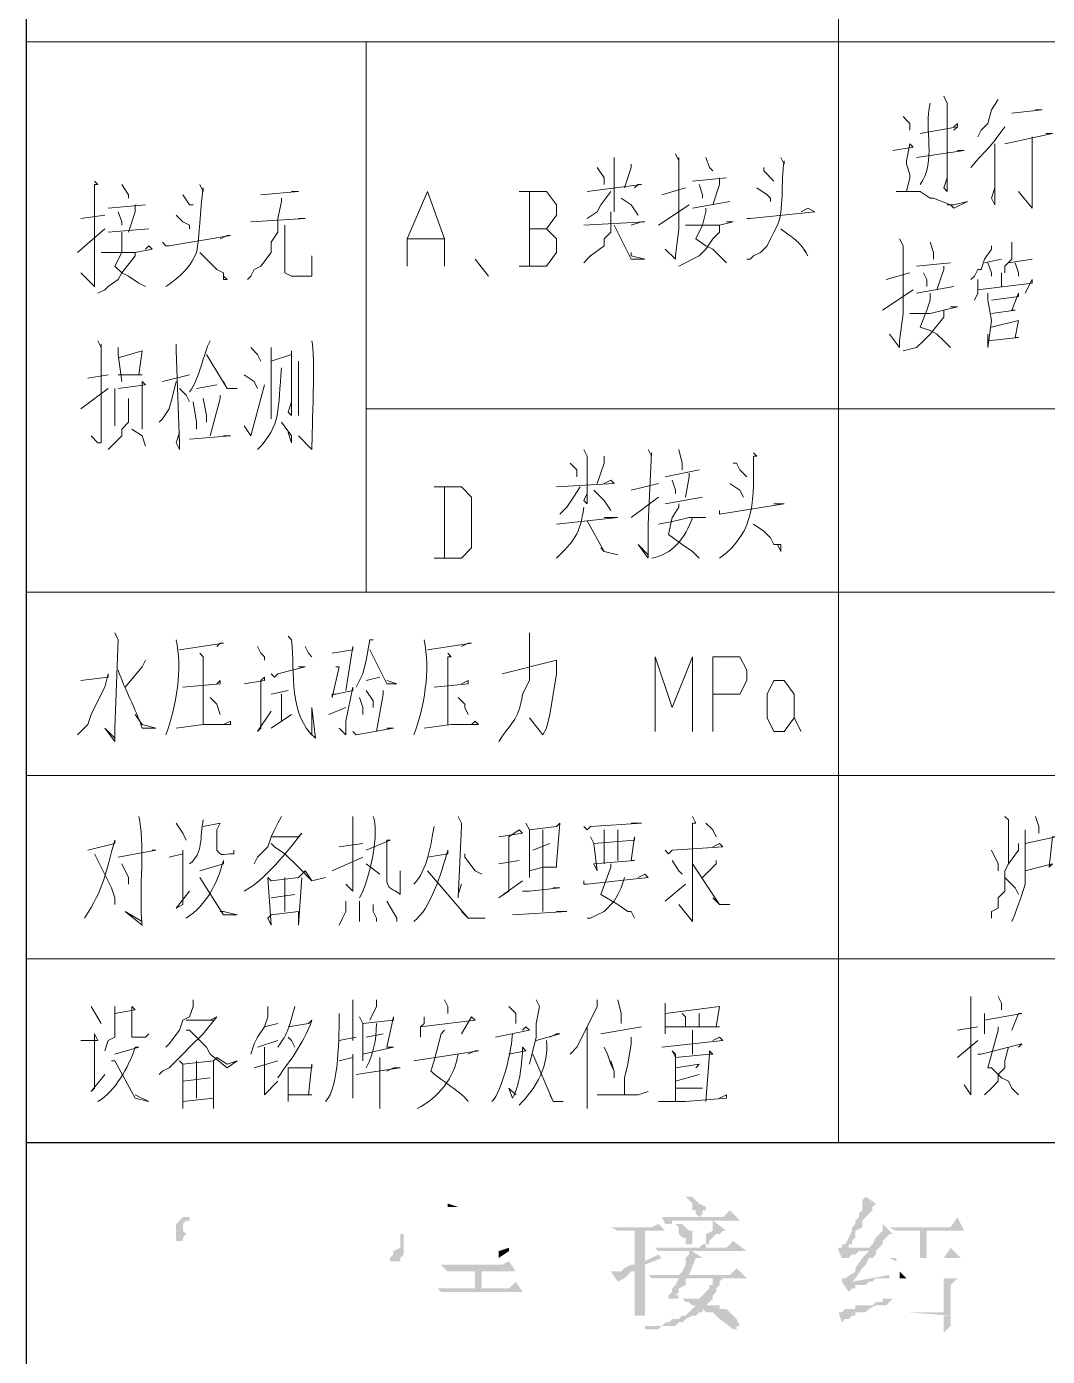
# Model space of a CAD drawing. Header units: millimetres. Extents: x -219 to 948, y -831 to -7.
# Drawn here: x 725.6 to 779.7, y -231.8 to -161.3 of the extents above; entities that cross this region are included whole.
import ezdxf

# ---------------------------------------------------------------- set-up
doc = ezdxf.new("R2010")
doc.units = ezdxf.units.MM
doc.layers.add('1', color=7, linetype='Continuous')

msp = doc.modelspace()

# ---------------------------------------------------------------- hatches: boundary and pattern name
h = msp.add_hatch(color=0)
h.dxf.hatch_style = 2
h.paths.add_polyline_path([(760.535, -223.349), (760.895, -223.709), (760.895, -223.889), (760.895, -224.069), (761.075, -224.069), (761.075, -224.249), (761.255, -224.429), (761.435, -224.249), (761.435, -224.069), (761.615, -224.069), (761.615, -223.889), (761.255, -223.709), (760.895, -223.349)])
h = msp.add_hatch(color=0)
h.dxf.hatch_style = 2
h.paths.add_polyline_path([(770.075, -223.349), (769.895, -223.529), (769.895, -223.709), (769.895, -223.889), (769.895, -224.069), (769.715, -224.249), (769.715, -224.429), (769.535, -224.609), (769.535, -224.789), (769.355, -224.969), (769.355, -225.149), (769.175, -225.509), (768.995, -225.869), (768.815, -225.869), (768.815, -226.049), (768.635, -226.049), (768.635, -226.229), (768.815, -226.589), (768.995, -226.589), (769.175, -226.589), (769.355, -226.409), (769.535, -226.409), (769.715, -226.229), (770.255, -226.229), (770.615, -226.229), (770.795, -226.049), (769.175, -226.049), (769.175, -225.869), (769.355, -225.869), (769.355, -225.689), (769.535, -225.509), (769.535, -225.329), (769.535, -225.149), (769.895, -224.969), (769.895, -224.789), (769.895, -224.609), (770.075, -224.429), (770.255, -224.249), (770.435, -224.069), (770.435, -223.889), (770.615, -223.709)])
h = msp.add_hatch(color=0)
h.dxf.hatch_style = 2
h.paths.add_polyline_path([(747.935, -223.709), (747.935, -223.889), (748.475, -223.889)])
h = msp.add_hatch(color=0)
h.dxf.hatch_style = 2
h.paths.add_polyline_path([(762.875, -224.069), (762.515, -224.429), (759.275, -224.429), (759.455, -224.789), (759.815, -224.789), (759.815, -224.609), (763.415, -224.609)])
h = msp.add_hatch(color=0)
h.dxf.hatch_style = 2
h.paths.add_polyline_path([(734.075, -224.429), (733.895, -224.429), (733.535, -224.789), (733.535, -225.509), (733.535, -225.689), (733.895, -225.689), (733.895, -225.509), (734.075, -225.329), (733.895, -225.149), (733.895, -224.789), (734.075, -224.609), (734.255, -224.609), (734.255, -224.429), (734.615, -224.429)])
h = msp.add_hatch(color=0)
h.dxf.hatch_style = 2
h.paths.add_polyline_path([(759.095, -224.789), (758.735, -224.969), (756.575, -224.969), (756.935, -225.149), (759.455, -225.149)])
h = msp.add_hatch(color=0)
h.dxf.hatch_style = 2
h.paths.add_polyline_path([(759.995, -224.789), (760.175, -224.969), (760.175, -225.149), (760.175, -225.329), (760.355, -225.509), (760.535, -225.509), (760.535, -225.869), (760.895, -225.869), (760.895, -225.689), (760.895, -225.509), (760.895, -225.329), (760.895, -225.149), (760.715, -225.149), (760.535, -224.969), (760.355, -224.789), (760.175, -224.789)])
h = msp.add_hatch(color=0)
h.dxf.hatch_style = 2
h.paths.add_polyline_path([(761.975, -224.609), (761.975, -225.149), (761.615, -225.329), (761.615, -225.509), (761.615, -225.689), (761.615, -225.869), (761.435, -225.869), (761.255, -226.049), (761.615, -226.049), (761.615, -225.869), (761.795, -225.869), (761.795, -225.689), (762.155, -225.329), (762.335, -225.329), (762.515, -225.149), (762.695, -225.149)])
h = msp.add_hatch(color=0)
h.dxf.hatch_style = 2
h.paths.add_polyline_path([(770.975, -224.789), (770.975, -224.969), (770.975, -225.149), (770.615, -225.509), (770.435, -225.869), (770.255, -226.049), (769.175, -226.049), (770.795, -226.049), (770.975, -225.869), (770.975, -225.689), (771.335, -225.329), (771.515, -225.329)])
h = msp.add_hatch(color=0)
h.dxf.hatch_style = 2
h.paths.add_polyline_path([(774.935, -224.429), (774.575, -224.969), (771.335, -224.969), (771.695, -225.149), (775.295, -225.149)])
h = msp.add_hatch(color=0)
h.dxf.hatch_style = 2
h.paths.add_polyline_path([(745.595, -225.329), (745.415, -225.329), (745.415, -225.509), (745.415, -225.689), (745.415, -226.049), (745.055, -226.229), (745.055, -226.409), (744.875, -226.589), (744.875, -226.769), (745.415, -226.769), (745.415, -226.589), (745.595, -226.409), (745.595, -225.509)])
h = msp.add_hatch(color=0)
h.dxf.hatch_style = 2
h.paths.add_polyline_path([(758.375, -225.149), (757.835, -225.149), (757.835, -226.949), (758.375, -226.769)])
h = msp.add_hatch(color=0)
h.dxf.hatch_style = 2
h.paths.add_polyline_path([(773.315, -226.589), (773.315, -225.149), (772.955, -225.149), (772.955, -226.589)])
h = msp.add_hatch(color=0)
h.dxf.hatch_style = 2
h.paths.add_polyline_path([(751.175, -226.049), (750.635, -226.229), (750.635, -226.589), (751.175, -226.229)])
h = msp.add_hatch(color=0)
h.dxf.hatch_style = 2
h.paths.add_polyline_path([(763.055, -225.689), (762.695, -226.049), (758.915, -226.049), (759.095, -226.229), (759.275, -226.229), (759.455, -226.229), (763.775, -226.229)])
h = msp.add_hatch(color=0)
h.dxf.hatch_style = 2
h.paths.add_polyline_path([(774.575, -226.049), (774.215, -226.589), (771.335, -226.589), (771.695, -226.769), (771.695, -226.589), (775.115, -226.589)])
h = msp.add_hatch(color=0)
h.dxf.hatch_style = 2
h.paths.add_polyline_path([(751.175, -226.769), (750.815, -226.949), (747.575, -226.949), (747.935, -227.309), (751.535, -227.309)])
h = msp.add_hatch(color=0)
h.dxf.hatch_style = 2
h.paths.add_polyline_path([(759.095, -226.409), (758.375, -226.769), (757.835, -226.949), (757.655, -226.949), (757.295, -227.129), (757.115, -227.309), (757.835, -227.309), (757.835, -229.649), (757.655, -229.649), (758.375, -229.649), (758.375, -226.949), (759.275, -226.589)])
h = msp.add_hatch(color=0)
h.dxf.hatch_style = 2
h.paths.add_polyline_path([(760.895, -226.229), (760.715, -226.229), (760.715, -226.409), (760.535, -226.589), (760.535, -226.769), (760.535, -226.949), (760.355, -227.309), (760.175, -227.489), (760.715, -227.489), (761.075, -226.589), (761.435, -226.589)])
h = msp.add_hatch(color=0)
h.dxf.hatch_style = 2
h.paths.add_polyline_path([(770.615, -226.229), (770.255, -226.229), (770.075, -226.409), (769.895, -226.589), (769.535, -227.129), (769.535, -227.309), (768.995, -227.669), (768.815, -227.669), (768.815, -227.849), (769.355, -227.849), (769.535, -227.669), (769.895, -227.129), (770.075, -226.949), (770.255, -226.589), (770.435, -226.589), (770.615, -226.409)])
h = msp.add_hatch(color=0)
h.dxf.hatch_style = 2
h.paths.add_polyline_path([(749.735, -228.209), (749.735, -227.309), (749.375, -227.309), (749.375, -228.209)])
h = msp.add_hatch(color=0)
h.dxf.hatch_style = 2
h.paths.add_polyline_path([(757.115, -227.309), (756.935, -227.309), (756.575, -227.309), (756.935, -227.849), (757.295, -227.669), (757.655, -227.309), (757.835, -227.309)])
h = msp.add_hatch(color=0)
h.dxf.hatch_style = 2
h.paths.add_polyline_path([(763.235, -227.129), (762.875, -227.489), (758.555, -227.489), (758.735, -227.669), (759.095, -227.669), (763.775, -227.669)])
h = msp.add_hatch(color=0)
h.dxf.hatch_style = 2
h.paths.add_polyline_path([(771.335, -227.489), (769.355, -227.849), (768.815, -227.849), (769.175, -228.389), (769.355, -228.209), (769.535, -228.209), (769.535, -228.029), (769.715, -228.029), (769.895, -228.029), (770.075, -228.029), (770.255, -227.849), (770.435, -227.849), (770.615, -227.669), (770.975, -227.669), (771.155, -227.669), (771.335, -227.669)])
h = msp.add_hatch(color=0)
h.dxf.hatch_style = 2
h.paths.add_polyline_path([(771.875, -227.309), (771.875, -227.669), (772.235, -227.669)])
h = msp.add_hatch(color=0)
h.dxf.hatch_style = 2
h.paths.add_polyline_path([(751.535, -227.849), (751.175, -228.209), (747.395, -228.209), (747.575, -228.389), (751.895, -228.389)])
h = msp.add_hatch(color=0)
h.dxf.hatch_style = 2
h.paths.add_polyline_path([(760.175, -227.669), (759.995, -228.029), (759.815, -228.209), (759.815, -228.389), (759.635, -228.569), (759.635, -228.749), (759.815, -228.749), (760.355, -228.749), (760.535, -228.929), (760.715, -228.929), (760.895, -229.109), (761.075, -229.109), (760.895, -229.289), (761.435, -229.289), (761.615, -229.469), (761.795, -229.469), (761.975, -229.469), (762.335, -229.829), (763.055, -230.369), (763.235, -230.369), (763.235, -230.189), (763.415, -230.189), (763.235, -229.829), (763.055, -229.649), (762.695, -229.289), (762.335, -229.289), (762.335, -229.109), (761.975, -229.109), (761.615, -229.109), (761.795, -228.929), (761.255, -228.929), (761.255, -228.749), (760.895, -228.749), (760.535, -228.749), (760.175, -228.749), (760.175, -228.569), (759.995, -228.569), (760.175, -228.389), (760.175, -228.209), (760.535, -228.029), (760.535, -227.849), (760.535, -227.669), (761.975, -227.669)])
h = msp.add_hatch(color=0)
h.dxf.hatch_style = 2
h.paths.add_polyline_path([(762.515, -227.669), (760.175, -227.669), (761.975, -227.669), (761.975, -228.029), (761.795, -228.029), (761.795, -228.209), (761.615, -228.389), (761.255, -228.749), (761.255, -228.929), (761.795, -228.929), (761.975, -228.749), (761.975, -228.569), (762.155, -228.389), (762.155, -228.209), (762.335, -228.029), (762.335, -227.849)])
h = msp.add_hatch(color=0)
h.dxf.hatch_style = 2
h.paths.add_polyline_path([(774.935, -227.669), (774.215, -227.669), (774.215, -229.469), (772.235, -229.469), (774.575, -229.649), (774.575, -228.029)])
h = msp.add_hatch(color=0)
h.dxf.hatch_style = 2
h.paths.add_polyline_path([(771.515, -228.749), (771.335, -228.749), (770.975, -228.749), (770.975, -228.929), (770.615, -228.929), (770.435, -229.109), (770.075, -229.109), (769.895, -229.109), (769.535, -229.109), (769.535, -229.289), (768.995, -229.289), (768.815, -229.469), (768.635, -229.469), (768.815, -230.009), (768.995, -229.829), (769.175, -229.829), (769.355, -229.649), (769.535, -229.649), (769.535, -229.469), (769.895, -229.469), (770.075, -229.469), (770.255, -229.289), (770.615, -229.109), (770.795, -229.109), (771.155, -229.109), (771.335, -228.929)])
h = msp.add_hatch(color=0)
h.dxf.hatch_style = 2
h.paths.add_polyline_path([(760.895, -229.289), (760.535, -229.649), (760.355, -229.649), (760.175, -229.829), (759.995, -229.829), (759.815, -229.829), (759.635, -230.009), (759.455, -230.009), (759.275, -230.189), (758.915, -230.189), (758.735, -230.189), (758.375, -230.189), (758.375, -230.369), (759.095, -230.369), (759.275, -230.189), (759.635, -230.189), (759.815, -230.189), (759.995, -230.189), (760.175, -230.009), (760.355, -230.009), (760.535, -229.829), (760.895, -229.649), (761.075, -229.649), (761.255, -229.469), (761.435, -229.469), (761.435, -229.289)])
h = msp.add_hatch(color=0)
h.dxf.hatch_style = 2
h.paths.add_polyline_path([(774.575, -229.649), (774.215, -229.649), (774.215, -230.549), (774.575, -230.189), (774.575, -229.829)])

# ---------------------------------------------------------------- linework, layer by layer
at = {"layer": '1', "color": 0, "lineweight": 25}
for points in [[(725.615, -461.849), (725.615, -20.669)], [(725.615, -220.469), (933.695, -220.469)]]:
    msp.add_lwpolyline(points, dxfattribs=at)
at = {"layer": '1', "color": 0, "lineweight": 5}
for points in [[(768.635, -220.469), (768.635, -113.729)], [(725.615, -162.149), (933.695, -162.149)], [(743.615, -162.149), (743.615, -191.309)], [(774.215, -165.029), (774.395, -165.389), (774.395, -170.069), (774.215, -169.889), (774.395, -169.349)], [(777.095, -165.209), (776.735, -165.749), (776.555, -166.469), (776.195, -166.829), (776.015, -167.189)], [(772.055, -166.109), (772.235, -166.289), (772.415, -166.469)], [(777.815, -165.929), (779.435, -165.749), (779.075, -165.749)], [(772.415, -166.469), (772.415, -166.829)], [(772.955, -167.009), (774.935, -166.649), (774.935, -166.649), (774.935, -166.469), (774.755, -166.649)], [(772.955, -167.009), (774.935, -166.649), (774.935, -166.649), (774.755, -166.829)], [(777.455, -167.549), (779.975, -167.009), (779.615, -167.009)], [(771.515, -167.909), (772.595, -167.729), (772.415, -167.549), (772.235, -168.449), (772.235, -168.629), (772.415, -169.169), (772.415, -169.349), (772.235, -170.069)], [(776.915, -167.549), (776.915, -170.789), (776.735, -170.429), (776.915, -169.889)], [(778.895, -167.189), (778.895, -170.969), (778.175, -170.069)], [(756.755, -168.269), (756.755, -171.149), (756.755, -170.429)], [(759.995, -168.089), (760.175, -168.449), (760.175, -168.269), (760.175, -172.049), (759.995, -173.489), (759.995, -173.669), (759.455, -173.129), (759.995, -173.669)], [(761.615, -168.269), (761.795, -168.809), (761.975, -168.989)], [(772.775, -168.269), (775.295, -167.909), (775.115, -167.909), (774.935, -167.909)], [(772.775, -168.269), (775.295, -167.909), (775.295, -167.909)], [(755.855, -168.809), (756.215, -169.349), (756.215, -169.709)], [(757.655, -168.629), (757.655, -168.809), (757.295, -169.889)], [(764.675, -168.809), (764.675, -168.989), (765.215, -169.529)], [(729.215, -169.529), (729.395, -169.709), (729.215, -169.709), (729.215, -173.309), (729.215, -174.929), (729.215, -175.109), (728.495, -174.389), (729.215, -175.109)], [(730.655, -169.709), (731.015, -170.249), (731.015, -170.429)], [(755.315, -170.069), (758.195, -169.709), (758.015, -169.709), (757.835, -169.889)], [(760.895, -169.529), (762.695, -169.349)], [(761.255, -169.709), (761.435, -170.249), (761.435, -170.429)], [(762.335, -169.349), (762.335, -169.709), (761.975, -170.789)], [(733.895, -170.249), (734.255, -170.789), (734.435, -170.789)], [(739.115, -170.429), (739.115, -170.609), (738.935, -171.509), (738.935, -172.229), (738.575, -172.769), (738.575, -173.309), (738.035, -174.029), (737.675, -174.209), (737.495, -174.569), (737.315, -174.749)], [(738.035, -170.249), (740.015, -170.069), (739.655, -170.069)], [(745.775, -174.029), (745.775, -172.589), (746.855, -170.069), (747.755, -172.589), (747.755, -174.029)], [(753.155, -172.049), (753.695, -171.329), (753.695, -170.789), (753.155, -170.069), (751.715, -170.069)], [(752.255, -170.069), (752.255, -174.029)], [(756.575, -170.069), (756.035, -170.789), (755.855, -171.149), (755.315, -171.509)], [(757.115, -170.429), (757.655, -170.789), (758.015, -171.329)], [(759.275, -170.249), (760.535, -169.889)], [(764.315, -169.889), (764.855, -170.249), (765.035, -170.429), (765.035, -170.609)], [(771.695, -170.069), (772.055, -170.069), (772.955, -170.069), (773.495, -170.429), (773.675, -170.429), (774.575, -170.789), (774.755, -170.969), (775.475, -170.609), (774.755, -170.789), (774.395, -170.789)], [(729.935, -170.969), (731.915, -170.789)], [(730.475, -171.149), (730.655, -171.689), (730.655, -171.869)], [(731.375, -170.789), (731.375, -171.149), (731.015, -172.229)], [(756.575, -171.149), (756.575, -171.509), (756.575, -172.229), (756.215, -172.589), (756.215, -172.949), (755.495, -173.489), (755.315, -173.669), (755.135, -173.849)], [(759.095, -171.869), (760.715, -170.789)], [(760.895, -170.969), (762.875, -170.609)], [(761.615, -170.969), (761.615, -171.149), (761.435, -171.869), (761.075, -172.589), (761.615, -172.949), (761.975, -173.129), (762.335, -173.489), (762.695, -173.849)], [(763.775, -171.509), (763.775, -171.509), (763.955, -171.509), (767.375, -171.149), (767.015, -170.969), (766.655, -171.149)], [(728.495, -171.509), (729.755, -171.329)], [(733.535, -171.329), (733.895, -171.689), (734.255, -171.869), (734.255, -172.049)], [(737.495, -171.689), (740.375, -171.509), (740.375, -171.509), (740.015, -171.509)], [(739.295, -171.869), (739.295, -174.209), (739.295, -174.389), (739.655, -174.569), (740.735, -174.569), (740.735, -174.389), (740.735, -173.489), (740.735, -174.389)], [(755.135, -171.869), (758.375, -171.689), (758.195, -171.689), (757.655, -171.869)], [(756.755, -171.869), (757.655, -173.669), (758.375, -173.669), (757.655, -173.489), (757.655, -173.309)], [(762.335, -171.869), (762.335, -172.229), (761.975, -172.589), (761.615, -173.129), (761.255, -173.489), (760.895, -173.669), (760.535, -173.849), (760.175, -174.029)], [(760.535, -171.869), (761.615, -171.869), (762.335, -171.869), (763.055, -171.689), (762.695, -171.689)], [(728.315, -173.309), (729.755, -172.049)], [(729.935, -172.229), (732.095, -172.049)], [(730.655, -172.229), (730.655, -172.589), (730.655, -173.309), (730.295, -174.029), (730.655, -174.389), (731.015, -174.569), (731.555, -174.929), (731.915, -175.109)], [(732.815, -172.769), (732.995, -172.949), (733.175, -172.949), (736.415, -172.409), (736.235, -172.409), (735.875, -172.589)], [(745.775, -172.589), (747.755, -172.589)], [(751.715, -174.029), (753.155, -174.029), (753.695, -173.309), (753.695, -172.589), (753.155, -172.049), (752.255, -172.049)], [(771.875, -172.589), (772.055, -172.949), (772.055, -172.949), (772.055, -176.549), (771.875, -177.989), (771.875, -178.349), (771.335, -177.629), (771.875, -178.349)], [(731.375, -173.309), (731.375, -173.489), (730.655, -174.389), (730.475, -174.749), (729.935, -175.109), (729.755, -175.289), (729.395, -175.469)], [(729.575, -173.309), (730.655, -173.309), (731.375, -173.309), (732.275, -173.129), (732.095, -172.949), (731.915, -173.129)], [(734.795, -173.309), (735.695, -174.209), (736.055, -174.389), (736.055, -174.749), (736.235, -174.749), (736.055, -174.569)], [(773.495, -172.769), (773.675, -173.309), (773.675, -173.669)], [(776.735, -172.949), (776.735, -173.129), (776.375, -173.669), (776.195, -174.209), (776.015, -174.209), (775.835, -174.569), (775.655, -174.749)], [(777.815, -172.769), (777.815, -173.129), (777.815, -173.669), (777.455, -174.029), (777.455, -174.389)], [(749.375, -173.669), (750.095, -174.569)], [(772.775, -174.029), (774.575, -173.849)], [(774.215, -174.029), (774.215, -174.209), (773.855, -175.289)], [(776.375, -173.849), (777.275, -173.669)], [(776.555, -173.849), (776.735, -174.389), (776.735, -174.569)], [(777.635, -173.849), (778.895, -173.669)], [(777.995, -173.849), (778.175, -174.389), (778.175, -174.569)], [(771.155, -174.749), (772.415, -174.389)], [(773.135, -174.389), (773.315, -174.749), (773.315, -175.109)], [(776.015, -174.749), (776.015, -175.469), (776.015, -175.469), (775.835, -175.829), (775.835, -175.829)], [(776.015, -175.289), (778.895, -174.929), (778.895, -174.749), (778.535, -175.469)], [(777.275, -174.389), (777.275, -175.109)], [(770.975, -176.369), (772.595, -175.289)], [(772.775, -175.469), (774.755, -175.109)], [(773.495, -175.469), (773.495, -175.829), (773.315, -176.369), (772.955, -177.269), (773.495, -177.449), (773.855, -177.629), (774.215, -177.989), (774.575, -178.349)], [(776.555, -175.469), (776.555, -175.829), (776.735, -176.909), (776.555, -178.349), (776.555, -177.629)], [(776.735, -175.829), (778.175, -175.649), (778.175, -175.469), (777.815, -176.369), (777.995, -176.369), (776.735, -176.549)], [(774.215, -176.369), (774.215, -176.729), (773.495, -177.629), (773.135, -177.989), (772.775, -178.349), (772.055, -178.529)], [(772.415, -176.549), (773.495, -176.549), (774.215, -176.369), (774.935, -176.189), (774.575, -176.189)], [(776.735, -177.269), (778.175, -176.909), (778.175, -176.909), (777.995, -177.809), (778.175, -177.809), (776.555, -177.989)], [(729.395, -177.989), (729.575, -178.349), (729.575, -178.169), (729.575, -183.389), (729.395, -183.389), (729.035, -183.029), (729.395, -183.389)], [(733.535, -178.169), (733.535, -178.529), (733.715, -183.389), (733.715, -183.749), (733.535, -183.389), (733.715, -182.849)], [(730.475, -178.349), (730.475, -178.709), (730.655, -180.149)], [(730.475, -178.889), (731.735, -178.529), (731.735, -178.529), (731.555, -179.789), (731.735, -179.789), (730.475, -179.789)], [(735.155, -178.709), (736.235, -180.509), (736.775, -180.509), (736.235, -180.509), (736.055, -180.149)], [(737.495, -178.349), (737.855, -178.709), (738.035, -179.069)], [(738.575, -178.349), (738.575, -182.129), (738.575, -181.229)], [(738.575, -179.069), (739.655, -178.709), (739.655, -178.529), (739.655, -181.949), (739.475, -181.769), (739.655, -181.229)], [(740.015, -179.069), (740.015, -181.949), (740.015, -181.229)], [(728.855, -179.969), (729.935, -179.789)], [(730.475, -180.509), (731.915, -180.329), (731.735, -180.149), (731.735, -182.129), (731.735, -182.489), (731.735, -182.669), (731.735, -182.309), (731.735, -182.129)], [(733.535, -180.149), (733.355, -180.869), (733.175, -181.589), (732.815, -182.129), (732.635, -182.309)], [(732.815, -180.149), (734.255, -179.789)], [(734.615, -180.509), (735.695, -180.329)], [(737.135, -179.789), (737.675, -180.149), (737.855, -180.509)], [(737.135, -182.489), (737.495, -183.029), (738.215, -180.329)], [(728.495, -181.589), (729.935, -180.509)], [(731.015, -181.049), (731.015, -181.409), (731.015, -182.309), (730.655, -182.669), (730.655, -183.029), (730.295, -183.389), (730.115, -183.569), (729.935, -183.749)], [(730.295, -180.509), (730.295, -182.489), (730.295, -181.769)], [(733.715, -180.509), (734.075, -180.869), (734.255, -181.229)], [(734.975, -181.049), (735.155, -181.949), (735.155, -182.309)], [(735.875, -180.869), (735.875, -181.049), (735.335, -183.029)], [(734.435, -181.229), (734.615, -182.309), (734.615, -182.669)], [(743.615, -181.589), (933.695, -181.589)], [(739.115, -182.309), (739.655, -183.029), (739.655, -183.389), (739.475, -182.849)], [(731.195, -182.669), (731.735, -183.029), (731.915, -183.569)], [(734.255, -183.209), (736.415, -183.029), (736.415, -183.029), (736.055, -183.029)], [(755.135, -183.749), (755.315, -184.109), (755.315, -186.629), (755.135, -186.449), (755.315, -186.089)], [(758.555, -183.749), (758.735, -184.109), (758.735, -183.929), (758.555, -187.709), (758.555, -189.509), (758.015, -188.789), (758.555, -189.329)], [(760.175, -183.749), (760.355, -184.469), (760.355, -184.829)], [(754.415, -184.469), (754.775, -184.829), (754.775, -185.189)], [(756.215, -184.109), (756.215, -184.469), (755.855, -185.549)], [(763.055, -184.469), (763.235, -184.469), (763.415, -184.829), (763.775, -185.189)], [(759.455, -185.189), (761.255, -184.829)], [(760.715, -185.009), (760.715, -185.189), (760.535, -186.269)], [(747.215, -189.509), (748.655, -189.509), (749.195, -188.969), (749.195, -186.269), (748.655, -185.729), (747.215, -185.729)], [(747.755, -185.729), (747.755, -189.509)], [(753.695, -185.729), (756.755, -185.549), (756.575, -185.369), (756.215, -185.549)], [(754.955, -185.729), (754.595, -186.269), (754.235, -186.809), (753.875, -187.169)], [(755.675, -185.909), (756.215, -186.449), (756.575, -186.989)], [(757.655, -185.909), (759.095, -185.549)], [(759.815, -185.369), (759.995, -185.909), (759.995, -186.089)], [(762.875, -185.549), (763.415, -185.909), (763.595, -186.269)], [(757.655, -187.349), (759.095, -186.269)], [(759.455, -186.629), (761.435, -186.269)], [(760.175, -186.629), (760.175, -186.809), (759.815, -187.349), (759.635, -188.249), (760.355, -188.789), (760.895, -189.149), (761.255, -189.509)], [(762.335, -186.989), (762.335, -187.169), (765.755, -186.629), (765.215, -186.629)], [(753.695, -187.709), (756.935, -187.349), (756.755, -187.349), (756.215, -187.349)], [(759.095, -187.709), (759.995, -187.529), (760.715, -187.349), (761.615, -187.349), (761.255, -187.349)], [(755.315, -187.529), (756.215, -189.149), (756.935, -189.329), (756.215, -189.149), (756.035, -188.969)], [(764.135, -187.709), (764.675, -188.069), (765.035, -188.429), (765.215, -188.789), (765.575, -188.789), (765.575, -189.149), (765.395, -188.789)], [(725.615, -191.309), (933.695, -191.309)], [(730.295, -193.469), (730.475, -193.829), (730.295, -198.509), (730.295, -199.229), (729.755, -198.509), (730.295, -199.049)], [(733.715, -194.369), (736.055, -194.009), (735.875, -194.009), (735.695, -194.189)], [(737.855, -194.189), (738.035, -194.549), (738.215, -194.729), (738.215, -194.909)], [(740.375, -194.189), (740.555, -194.549), (740.735, -194.729)], [(741.815, -194.549), (742.895, -194.369), (742.895, -194.189), (742.535, -196.529)], [(743.975, -193.829), (743.795, -193.829), (743.615, -194.909), (743.435, -195.629), (743.255, -195.989), (743.075, -196.349), (743.075, -196.349)], [(743.795, -194.369), (744.695, -196.169), (745.235, -196.169), (744.695, -195.989)], [(746.855, -194.369), (749.195, -194.009), (749.015, -194.009), (748.655, -194.189)], [(731.915, -194.909), (731.735, -195.269), (730.835, -196.349)], [(734.795, -194.549), (734.975, -194.729), (734.975, -198.329)], [(747.935, -194.549), (748.115, -194.729), (747.935, -194.729), (747.935, -198.329)], [(750.815, -195.629), (753.695, -194.909), (753.695, -194.909), (753.695, -195.629), (753.335, -197.789), (753.155, -198.509), (752.975, -198.869), (752.975, -198.869), (752.255, -197.969), (752.975, -198.869)], [(758.915, -198.689), (758.915, -194.729), (759.815, -197.429), (760.895, -194.729), (760.895, -198.689)], [(761.975, -198.689), (761.975, -194.729), (763.415, -194.729), (763.775, -195.449), (763.775, -195.989), (763.415, -196.709), (761.975, -196.709)], [(728.495, -195.989), (729.935, -195.809), (729.935, -195.629), (729.755, -196.349), (729.215, -197.429), (729.035, -197.789), (728.855, -198.329), (728.495, -198.689), (728.315, -198.869)], [(737.135, -196.169), (738.215, -195.989), (738.215, -195.809), (738.035, -195.989), (738.035, -198.509), (737.855, -198.689), (738.575, -197.609)], [(738.575, -195.629), (738.755, -195.809), (738.935, -195.629), (740.375, -195.269), (740.375, -195.269), (740.015, -195.269)], [(741.995, -195.269), (742.175, -195.269), (742.175, -195.269), (741.815, -196.889), (741.815, -196.709), (741.995, -196.709), (742.895, -196.529), (742.895, -196.349), (742.535, -198.149), (742.535, -198.509), (742.535, -198.869), (742.535, -198.869), (742.175, -198.509)], [(744.335, -195.809), (743.615, -195.989)], [(733.895, -196.349), (735.875, -196.169), (735.875, -195.989), (735.695, -196.169)], [(738.575, -196.709), (739.475, -196.529)], [(743.615, -196.529), (743.975, -197.069), (743.975, -197.429)], [(744.515, -196.529), (744.515, -196.709), (744.155, -198.689)], [(747.215, -196.349), (749.015, -196.169), (749.015, -195.989), (748.655, -196.169)], [(765.755, -198.689), (765.215, -198.689), (764.855, -197.969), (764.855, -196.709), (765.215, -195.989), (765.755, -195.989), (766.295, -196.709), (766.295, -197.969), (765.755, -198.689)], [(735.335, -196.889), (735.695, -197.249), (735.875, -197.789)], [(739.115, -196.709), (739.115, -198.149)], [(743.255, -196.889), (743.435, -197.429), (743.435, -197.789)], [(748.475, -196.889), (748.835, -197.249), (748.835, -197.429), (749.015, -197.789)], [(731.375, -197.789), (731.735, -198.329)], [(738.575, -198.509), (739.655, -197.789)], [(741.635, -197.789), (742.535, -197.429)], [(766.295, -197.969), (766.655, -198.689)], [(733.535, -198.509), (734.975, -198.329), (736.415, -198.329), (736.415, -198.149), (736.055, -198.329)], [(742.895, -198.689), (743.075, -198.869), (745.055, -198.509), (744.875, -198.509), (744.695, -198.509)], [(746.675, -198.509), (748.115, -198.329), (749.555, -198.329), (749.375, -198.149), (749.195, -198.329)], [(725.615, -201.029), (933.695, -201.029)], [(733.535, -203.549), (733.895, -204.089), (734.075, -204.449)], [(739.115, -203.189), (738.935, -203.549), (738.755, -203.909), (738.575, -204.269), (738.395, -204.809), (737.855, -205.349), (737.675, -205.709)], [(742.895, -203.189), (742.895, -207.149), (742.535, -206.789)], [(748.475, -203.189), (748.655, -203.549), (748.655, -203.729), (748.475, -207.509), (748.475, -207.329), (748.655, -206.789)], [(752.075, -203.549), (752.255, -203.909), (752.255, -206.429), (752.255, -206.069), (752.975, -205.889), (753.695, -205.889), (753.695, -205.709), (753.875, -203.549), (753.875, -203.549), (753.695, -203.729), (752.255, -203.909)], [(755.135, -203.729), (755.315, -203.909), (755.495, -203.729), (758.195, -203.549), (757.655, -203.549)], [(761.615, -203.549), (761.975, -203.909), (762.155, -204.269)], [(777.455, -203.189), (777.635, -203.369), (777.635, -205.709), (777.455, -206.069), (777.455, -206.429), (777.455, -206.789), (777.455, -207.149), (777.095, -207.509), (777.095, -208.049), (776.735, -208.229), (776.735, -208.589)], [(779.075, -203.189), (779.255, -203.729), (779.255, -204.089)], [(750.635, -204.269), (751.895, -204.089), (751.715, -203.909), (751.175, -204.269), (751.175, -207.149), (750.635, -207.509), (751.895, -206.609)], [(752.975, -203.909), (752.975, -208.229)], [(755.495, -204.269), (755.675, -204.629), (755.855, -206.069), (755.675, -205.709), (757.835, -205.529), (757.655, -205.529), (757.835, -204.269), (757.835, -204.449), (755.675, -204.629)], [(756.215, -203.909), (756.215, -205.709)], [(756.935, -203.909), (756.935, -203.909), (756.935, -205.529)], [(778.535, -204.629), (780.155, -204.269), (779.975, -204.269), (779.795, -205.889), (779.975, -205.709), (778.535, -206.069)], [(730.475, -205.349), (732.455, -204.989), (732.455, -204.989), (732.275, -204.989)], [(733.175, -205.349), (733.895, -205.169), (733.895, -204.989), (733.895, -207.869), (733.535, -208.049), (734.255, -207.149)], [(738.575, -204.629), (738.755, -204.809), (739.295, -205.169), (740.015, -205.889), (740.735, -206.609), (741.455, -206.429), (740.735, -206.609), (740.375, -206.069), (740.015, -206.429), (738.575, -206.609), (738.395, -206.429), (738.395, -206.429), (738.575, -208.949), (738.395, -208.589), (738.575, -208.409), (740.015, -208.229), (740.015, -208.949), (740.195, -206.429)], [(742.175, -204.809), (743.435, -204.629)], [(752.435, -204.989), (753.335, -204.629)], [(759.455, -204.989), (759.635, -205.169), (759.815, -204.989), (762.515, -204.809), (762.335, -204.629), (761.975, -204.809)], [(776.735, -204.989), (777.095, -205.709), (777.095, -206.069)], [(778.175, -204.629), (778.175, -204.989), (777.635, -205.709)], [(729.215, -205.169), (730.115, -206.969), (730.295, -207.509), (730.295, -207.869)], [(730.655, -205.709), (731.015, -206.429), (731.015, -206.789)], [(741.815, -206.069), (743.435, -205.349)], [(743.615, -205.709), (744.335, -206.249)], [(748.835, -205.169), (748.835, -205.349), (749.375, -206.069), (749.735, -206.249)], [(751.715, -205.529), (750.635, -205.709)], [(756.575, -205.709), (756.575, -205.889), (756.035, -207.329), (756.935, -207.869), (757.475, -208.229), (757.655, -208.229), (757.835, -208.589)], [(759.815, -205.529), (760.175, -206.069), (760.355, -206.249)], [(760.895, -205.709), (762.335, -207.869), (762.875, -207.869), (762.335, -207.869), (761.975, -207.509)], [(762.155, -205.529), (762.155, -205.709), (761.435, -206.429)], [(734.795, -206.429), (736.055, -208.409), (736.775, -208.409), (736.055, -208.229), (735.875, -208.229)], [(739.295, -206.429), (739.295, -208.229)], [(746.855, -206.069), (749.015, -208.589), (749.915, -208.589), (749.015, -208.589), (748.655, -208.229)], [(755.135, -206.609), (755.135, -206.789), (755.315, -206.789), (758.555, -206.429), (758.375, -206.249), (758.015, -206.429)], [(757.295, -206.429), (757.115, -206.969), (756.935, -207.329), (756.755, -207.689), (756.215, -208.229), (755.855, -208.409), (755.495, -208.589), (755.315, -208.589)], [(777.455, -206.429), (777.995, -206.969), (778.175, -207.329)], [(751.895, -207.149), (752.255, -207.149), (753.875, -206.969), (753.515, -206.969)], [(759.455, -207.689), (759.455, -207.689), (760.535, -206.789)], [(738.575, -207.509), (739.835, -207.329)], [(742.535, -207.689), (742.535, -208.229), (742.355, -208.589), (742.175, -208.949)], [(743.255, -207.689), (743.255, -208.229), (743.255, -208.769)], [(743.975, -207.869), (743.975, -208.049), (743.975, -208.229), (744.155, -208.589), (744.155, -208.769)], [(744.695, -207.689), (745.235, -208.589), (745.235, -208.769)], [(751.355, -208.409), (754.235, -208.229), (753.695, -208.229)], [(725.615, -210.749), (933.695, -210.749)], [(775.655, -212.729), (775.655, -212.909), (775.655, -212.909), (775.655, -217.589), (775.655, -217.949), (775.655, -217.949), (775.295, -217.409), (775.655, -217.949)], [(777.095, -212.729), (777.275, -213.089), (777.275, -213.449)], [(729.035, -213.269), (729.575, -214.169)], [(730.295, -213.269), (730.295, -213.989), (730.295, -214.349), (730.295, -214.889), (729.935, -215.069), (729.755, -215.609)], [(734.435, -212.909), (734.435, -213.269), (734.255, -213.809), (733.895, -213.989), (733.715, -214.529), (733.175, -215.249), (732.995, -215.429)], [(738.395, -213.269), (738.395, -213.809), (738.215, -214.349), (737.855, -214.889), (737.675, -215.249), (737.495, -215.789)], [(742.895, -212.909), (742.895, -215.069)], [(744.155, -212.909), (744.155, -213.269), (743.795, -213.989)], [(747.755, -212.909), (747.935, -213.269), (747.935, -213.269), (747.935, -213.629)], [(751.175, -213.269), (751.535, -213.629), (751.535, -214.169)], [(752.615, -212.909), (752.795, -213.269), (752.615, -214.169), (752.615, -214.889), (752.255, -216.329)], [(755.855, -212.909), (755.855, -213.269), (755.495, -213.989), (754.775, -215.429), (754.415, -215.789)], [(756.935, -212.909), (757.115, -213.629), (757.115, -214.169), (757.115, -213.809)], [(759.455, -213.089), (759.455, -213.629), (759.455, -214.709), (759.455, -214.349), (762.335, -214.349), (762.155, -214.349), (762.335, -213.269), (762.335, -213.269), (759.455, -213.629)], [(734.075, -213.989), (735.515, -213.989), (735.335, -213.989), (735.695, -213.809), (734.975, -214.709), (734.255, -215.429), (734.255, -215.429), (733.895, -215.789), (733.535, -216.149), (733.175, -216.509), (732.815, -216.689), (732.635, -216.869)], [(738.215, -214.349), (738.935, -214.169)], [(743.255, -213.809), (743.435, -214.169), (743.435, -216.149), (743.435, -215.789), (745.055, -215.429), (744.695, -215.429), (745.055, -213.809), (745.055, -213.989), (743.435, -214.169)], [(746.675, -213.809), (746.675, -214.169), (746.495, -214.349), (746.495, -214.709), (746.495, -214.889)], [(746.495, -214.349), (749.375, -213.989), (749.195, -213.809), (748.655, -214.709)], [(760.355, -213.629), (760.535, -213.809), (760.535, -214.349)], [(761.255, -213.629), (761.255, -213.629), (761.255, -214.349)], [(776.375, -213.629), (776.375, -214.349), (776.375, -214.709)], [(776.375, -213.989), (778.355, -213.629), (778.175, -213.629), (777.815, -214.529)], [(728.495, -215.069), (729.395, -215.069), (729.215, -214.709), (729.215, -215.069), (729.215, -217.589), (729.035, -217.769), (729.755, -216.869)], [(734.075, -214.529), (734.255, -214.529), (734.615, -214.889), (735.155, -215.429), (735.335, -215.789), (736.235, -216.509), (736.775, -216.149), (736.235, -216.329), (735.695, -215.969), (735.515, -216.149), (733.895, -216.329), (733.715, -216.149), (733.895, -216.329), (733.895, -218.669), (733.895, -218.309), (733.895, -218.309), (735.515, -218.129), (735.515, -218.669), (735.515, -216.149)], [(739.475, -214.889), (739.655, -215.069), (739.835, -215.429), (739.655, -215.069)], [(743.075, -214.889), (742.175, -215.069)], [(744.515, -214.709), (743.615, -214.889)], [(750.455, -214.889), (752.255, -214.529), (752.075, -214.349), (751.895, -214.529)], [(752.615, -215.069), (753.875, -214.709), (753.695, -214.709), (753.335, -214.889)], [(755.315, -214.349), (755.315, -218.669), (755.315, -217.949)], [(756.035, -214.709), (758.195, -214.349)], [(757.655, -214.889), (757.655, -215.249), (757.475, -216.329), (757.295, -217.049), (757.295, -217.949)], [(759.275, -215.429), (762.515, -215.069), (762.335, -214.889), (761.975, -215.069)], [(760.895, -214.529), (760.895, -215.789)], [(774.935, -214.529), (776.015, -214.349)], [(777.095, -214.349), (777.095, -214.529), (776.555, -216.509), (776.735, -216.509), (777.275, -217.049), (777.635, -217.229), (777.815, -217.589), (778.175, -217.949)], [(738.935, -215.069), (737.855, -215.429)], [(738.215, -215.429), (738.215, -217.949), (738.215, -217.949), (738.935, -217.229)], [(746.135, -216.149), (749.555, -215.609), (749.375, -215.609), (749.015, -215.789)], [(756.215, -215.429), (756.395, -215.789), (756.575, -216.329), (756.755, -216.689), (756.755, -217.049), (756.755, -216.689), (756.575, -216.149)], [(759.995, -218.309), (759.995, -215.789), (759.815, -215.609), (759.995, -215.969), (761.795, -215.789), (761.795, -215.609), (761.975, -215.789), (761.795, -215.789), (761.615, -218.309)], [(774.935, -215.969), (774.935, -215.969), (776.015, -215.069)], [(776.015, -215.789), (776.015, -215.789), (776.195, -215.789), (778.355, -215.249), (778.175, -215.429), (778.175, -215.429)], [(777.635, -215.429), (777.455, -216.149), (777.455, -216.509), (777.095, -216.869), (777.095, -217.229), (776.735, -217.589), (776.375, -217.949)], [(730.115, -216.149), (730.295, -216.149), (731.375, -218.129), (732.095, -218.309), (731.375, -217.949), (731.375, -217.949)], [(734.615, -216.149), (734.615, -218.129)], [(737.675, -216.509), (738.935, -216.149)], [(739.475, -216.509), (739.475, -218.309), (739.475, -217.949), (740.015, -217.949), (740.735, -217.949), (740.555, -217.949), (740.735, -216.329), (740.735, -216.509), (739.475, -216.509)], [(742.175, -216.149), (742.895, -215.969), (742.895, -215.789), (742.895, -218.129), (742.895, -217.229)], [(744.335, -215.969), (744.335, -216.149), (744.335, -218.669), (744.335, -218.309), (744.335, -217.949)], [(752.435, -215.789), (753.515, -218.309), (754.055, -218.309), (753.515, -218.309), (753.335, -217.949)], [(759.995, -216.509), (761.255, -216.329), (761.075, -216.509)], [(743.075, -216.869), (745.415, -216.509), (745.055, -216.509), (744.695, -216.689)], [(759.995, -217.229), (761.255, -216.869)], [(733.895, -217.229), (735.335, -217.049)], [(759.995, -217.589), (761.435, -217.589), (761.255, -217.589), (760.895, -217.589)], [(755.855, -217.949), (758.015, -217.949), (758.555, -217.769)], [(762.335, -218.129), (762.695, -217.949), (762.695, -218.129), (760.535, -218.309), (759.095, -218.309)]]:
    msp.add_lwpolyline(points, dxfattribs=at)
for points in [[(773.495, -165.389), (773.135, -166.829), (773.855, -168.449), (772.955, -169.709)], [(777.455, -166.649), (776.555, -167.909), (776.555, -167.729), (775.655, -168.809)], [(735.335, -177.989), (734.975, -178.709), (734.795, -179.969), (734.255, -180.689)], [(739.115, -179.429), (738.935, -181.589), (739.115, -182.489), (737.855, -183.749)], [(755.135, -186.809), (754.955, -188.249), (754.595, -188.609), (753.695, -189.509)], [(760.895, -187.349), (760.535, -188.429), (759.815, -189.329), (758.735, -189.509)], [(733.535, -193.829), (733.895, -195.269), (733.535, -197.429), (732.995, -198.869)], [(746.675, -193.829), (747.035, -195.449), (746.675, -197.429), (746.135, -198.869)], [(734.975, -203.369), (734.795, -204.269), (734.975, -205.169), (734.255, -205.709)], [(743.975, -203.189), (744.335, -203.909), (743.795, -206.609), (743.255, -207.509)], [(747.215, -203.729), (747.035, -204.629), (746.855, -206.069), (746.135, -206.789)], [(739.835, -213.269), (739.475, -214.349), (739.655, -214.349), (738.935, -215.429)], [(744.155, -214.169), (744.155, -215.069), (743.975, -215.789), (743.615, -216.509)], [(751.355, -214.709), (751.355, -215.429), (750.815, -217.769), (750.275, -218.309)], [(753.155, -215.069), (753.335, -216.329), (752.615, -217.589), (751.715, -218.489)], [(748.475, -215.789), (748.295, -217.049), (747.395, -218.129), (746.315, -218.669)]]:
    msp.add_open_spline(points, degree=3, dxfattribs=at)
for points, knots in [([(765.575, -168.269), (765.575, -168.269), (765.755, -168.629), (765.755, -168.629), (765.755, -168.629), (765.755, -168.449), (765.755, -168.449), (765.575, -169.529), (765.755, -171.149), (765.395, -171.869), (765.395, -171.869), (765.215, -172.229), (765.215, -172.229), (765.215, -172.229), (765.035, -172.589), (765.035, -172.589), (765.035, -172.589), (764.855, -172.949), (764.855, -172.949), (764.855, -172.949), (764.495, -173.309), (764.495, -173.309), (764.495, -173.309), (764.135, -173.489), (764.135, -173.489), (764.135, -173.489), (763.955, -173.669), (763.955, -173.669), (763.955, -173.669), (763.775, -173.669), (763.775, -173.669)], [0, 0, 0, 0, 1, 1, 1, 2, 2, 2, 3, 3, 3, 4, 4, 4, 5, 5, 5, 6, 6, 6, 7, 7, 7, 8, 8, 8, 9, 9, 9, 10, 10, 10, 10]), ([(734.795, -169.709), (734.795, -169.709), (734.975, -170.069), (734.975, -170.069), (734.975, -170.069), (734.975, -169.889), (734.975, -169.889), (734.795, -171.149), (734.795, -172.409), (734.615, -173.309), (734.255, -174.209), (733.535, -174.749), (732.995, -175.109)], [0, 0, 0, 0, 1, 1, 1, 2, 2, 2, 3, 3, 3, 4, 4, 4, 4]), ([(765.575, -172.049), (766.475, -172.769), (766.475, -172.589), (767.015, -173.489), (767.015, -173.489), (766.835, -173.129), (766.835, -173.129)], [0, 0, 0, 0, 1, 1, 1, 2, 2, 2, 2]), ([(740.735, -177.989), (740.915, -178.709), (740.735, -182.669), (740.735, -183.749), (740.735, -183.749), (740.015, -183.029), (740.015, -183.029)], [0, 0, 0, 0, 1, 1, 1, 2, 2, 2, 2]), ([(764.135, -183.929), (764.135, -183.929), (764.315, -184.109), (764.315, -184.109), (764.315, -184.109), (764.135, -184.109), (764.135, -184.109), (764.135, -186.269), (764.315, -188.069), (762.335, -189.509)], [0, 0, 0, 0, 1, 1, 1, 2, 2, 2, 3, 3, 3, 3]), ([(739.475, -193.649), (739.475, -193.649), (739.655, -193.829), (739.655, -193.829), (739.655, -193.829), (739.655, -193.829), (739.655, -193.829), (739.835, -195.629), (739.475, -197.789), (740.915, -199.049), (740.915, -199.049), (740.735, -197.429), (740.735, -197.429), (740.735, -197.429), (740.735, -198.869), (740.735, -198.869)], [0, 0, 0, 0, 1, 1, 1, 2, 2, 2, 3, 3, 3, 4, 4, 4, 5, 5, 5, 5]), ([(752.255, -193.469), (752.255, -193.469), (752.255, -193.649), (752.255, -193.649), (752.255, -193.649), (752.255, -194.549), (752.255, -194.549), (752.255, -194.549), (752.255, -195.989), (752.255, -195.989), (752.255, -195.989), (751.895, -196.709), (751.895, -196.709), (751.715, -198.149), (751.175, -198.329), (750.635, -199.229)], [0, 0, 0, 0, 1, 1, 1, 2, 2, 2, 3, 3, 3, 4, 4, 4, 5, 5, 5, 5]), ([(730.475, -195.449), (730.835, -196.529), (731.375, -197.429), (731.735, -198.509), (731.735, -198.509), (732.455, -198.509), (732.455, -198.509), (732.455, -198.509), (731.735, -198.329), (731.735, -198.329)], [0, 0, 0, 0, 1, 1, 1, 2, 2, 2, 3, 3, 3, 3]), ([(731.555, -203.189), (731.915, -204.449), (731.555, -207.149), (731.735, -208.949), (731.735, -208.949), (730.835, -208.229), (730.835, -208.229), (730.835, -208.229), (731.735, -208.769), (731.735, -208.769)], [0, 0, 0, 0, 1, 1, 1, 2, 2, 2, 3, 3, 3, 3]), ([(734.975, -203.729), (734.975, -203.729), (735.875, -203.549), (735.875, -203.549), (735.875, -203.549), (735.875, -203.549), (735.875, -203.549), (735.875, -203.549), (735.695, -203.909), (735.695, -203.909), (735.695, -203.909), (735.695, -204.989), (735.695, -204.989), (736.055, -205.349), (735.875, -205.169), (736.595, -205.169), (736.595, -205.169), (736.595, -204.989), (736.595, -204.989)], [0, 0, 0, 0, 1, 1, 1, 2, 2, 2, 3, 3, 3, 4, 4, 4, 5, 5, 5, 6, 6, 6, 6]), ([(760.895, -203.189), (760.895, -203.189), (761.075, -203.549), (761.075, -203.549), (761.075, -203.549), (760.895, -203.549), (760.895, -203.549), (760.895, -205.349), (760.895, -207.149), (760.895, -208.769), (760.895, -208.769), (760.175, -207.869), (760.175, -207.869)], [0, 0, 0, 0, 1, 1, 1, 2, 2, 2, 3, 3, 3, 4, 4, 4, 4]), ([(738.575, -204.269), (738.575, -204.269), (740.015, -204.269), (740.015, -204.269), (740.015, -204.269), (740.195, -204.089), (740.195, -204.089), (739.475, -204.989), (738.215, -206.609), (737.135, -207.149)], [0, 0, 0, 0, 1, 1, 1, 2, 2, 2, 3, 3, 3, 3]), ([(778.535, -203.909), (778.535, -203.909), (778.535, -204.629), (778.535, -204.629), (778.535, -204.629), (778.535, -206.069), (778.535, -206.069), (778.535, -206.069), (778.535, -206.789), (778.535, -206.789), (778.355, -207.329), (777.995, -208.409), (777.815, -208.769)], [0, 0, 0, 0, 1, 1, 1, 2, 2, 2, 3, 3, 3, 4, 4, 4, 4]), ([(728.855, -204.989), (728.855, -204.989), (730.295, -204.629), (730.295, -204.629), (730.295, -204.629), (730.295, -204.449), (730.295, -204.449), (729.755, -206.249), (729.755, -206.969), (728.675, -208.589)], [0, 0, 0, 0, 1, 1, 1, 2, 2, 2, 3, 3, 3, 3]), ([(743.615, -204.989), (743.615, -204.989), (744.875, -204.449), (744.875, -204.449), (744.875, -204.449), (744.695, -204.449), (744.695, -204.449), (744.695, -204.449), (744.695, -204.989), (744.695, -204.989), (744.695, -204.989), (744.695, -205.349), (744.695, -205.349), (744.695, -205.349), (744.695, -205.709), (744.695, -205.709), (744.695, -205.709), (744.695, -206.069), (744.695, -206.069), (744.695, -206.069), (744.695, -206.429), (744.695, -206.429), (744.695, -207.149), (745.055, -206.969), (745.415, -207.329), (745.415, -207.329), (745.415, -206.069), (745.415, -206.069)], [0, 0, 0, 0, 1, 1, 1, 2, 2, 2, 3, 3, 3, 4, 4, 4, 5, 5, 5, 6, 6, 6, 7, 7, 7, 8, 8, 8, 9, 9, 9, 9]), ([(746.855, -205.349), (746.855, -205.349), (747.935, -205.169), (747.935, -205.169), (747.935, -205.169), (747.935, -204.989), (747.935, -204.989), (747.575, -206.249), (747.035, -208.049), (746.135, -208.769)], [0, 0, 0, 0, 1, 1, 1, 2, 2, 2, 3, 3, 3, 3]), ([(734.795, -206.069), (734.795, -206.069), (736.055, -205.709), (736.055, -205.709), (736.055, -205.709), (736.055, -205.529), (736.055, -205.529), (735.695, -206.789), (735.155, -207.869), (734.075, -208.589)], [0, 0, 0, 0, 1, 1, 1, 2, 2, 2, 3, 3, 3, 3]), ([(730.295, -213.629), (730.295, -213.629), (731.375, -213.449), (731.375, -213.449), (731.375, -213.449), (731.195, -213.269), (731.195, -213.269), (731.195, -213.809), (731.195, -214.349), (731.195, -214.889), (731.195, -214.889), (731.915, -214.889), (731.915, -214.889), (731.915, -214.889), (732.095, -214.709), (732.095, -214.709)], [0, 0, 0, 0, 1, 1, 1, 2, 2, 2, 3, 3, 3, 4, 4, 4, 5, 5, 5, 5]), ([(739.475, -214.349), (739.475, -214.349), (740.555, -214.169), (740.555, -214.169), (740.555, -214.169), (740.735, -213.989), (740.735, -213.989), (740.195, -215.429), (739.655, -215.969), (738.935, -217.049)], [0, 0, 0, 0, 1, 1, 1, 2, 2, 2, 3, 3, 3, 3]), ([(742.175, -213.629), (742.175, -213.629), (742.175, -213.809), (742.175, -213.809), (742.175, -213.809), (742.175, -213.629), (742.175, -213.629), (742.175, -214.709), (742.175, -217.589), (741.455, -218.309)], [0, 0, 0, 0, 1, 1, 1, 2, 2, 2, 3, 3, 3, 3]), ([(747.755, -214.529), (747.755, -214.529), (747.575, -214.709), (747.575, -214.709), (747.575, -214.709), (747.215, -216.149), (747.215, -216.149), (747.215, -216.149), (747.035, -216.689), (747.035, -216.689), (747.395, -217.049), (748.835, -217.949), (749.015, -218.309)], [0, 0, 0, 0, 1, 1, 1, 2, 2, 2, 3, 3, 3, 4, 4, 4, 4]), ([(730.295, -215.789), (730.295, -215.789), (731.555, -215.429), (731.555, -215.429), (731.555, -215.429), (731.375, -215.429), (731.375, -215.429), (731.015, -216.509), (730.295, -217.769), (729.395, -218.309)], [0, 0, 0, 0, 1, 1, 1, 2, 2, 2, 3, 3, 3, 3]), ([(751.175, -215.789), (751.175, -215.789), (752.075, -215.609), (752.075, -215.609), (752.075, -215.609), (751.895, -215.429), (751.895, -215.429), (751.895, -216.149), (751.715, -217.589), (751.355, -218.129), (751.355, -218.129), (751.175, -217.589), (751.175, -217.589), (751.175, -217.589), (751.535, -217.949), (751.535, -217.949), (751.535, -217.949), (751.535, -217.949), (751.535, -217.949)], [0, 0, 0, 0, 1, 1, 1, 2, 2, 2, 3, 3, 3, 4, 4, 4, 5, 5, 5, 6, 6, 6, 6])]:
    msp.add_open_spline(points, degree=3, knots=knots, dxfattribs=at)

doc.saveas('drawing.dxf')
